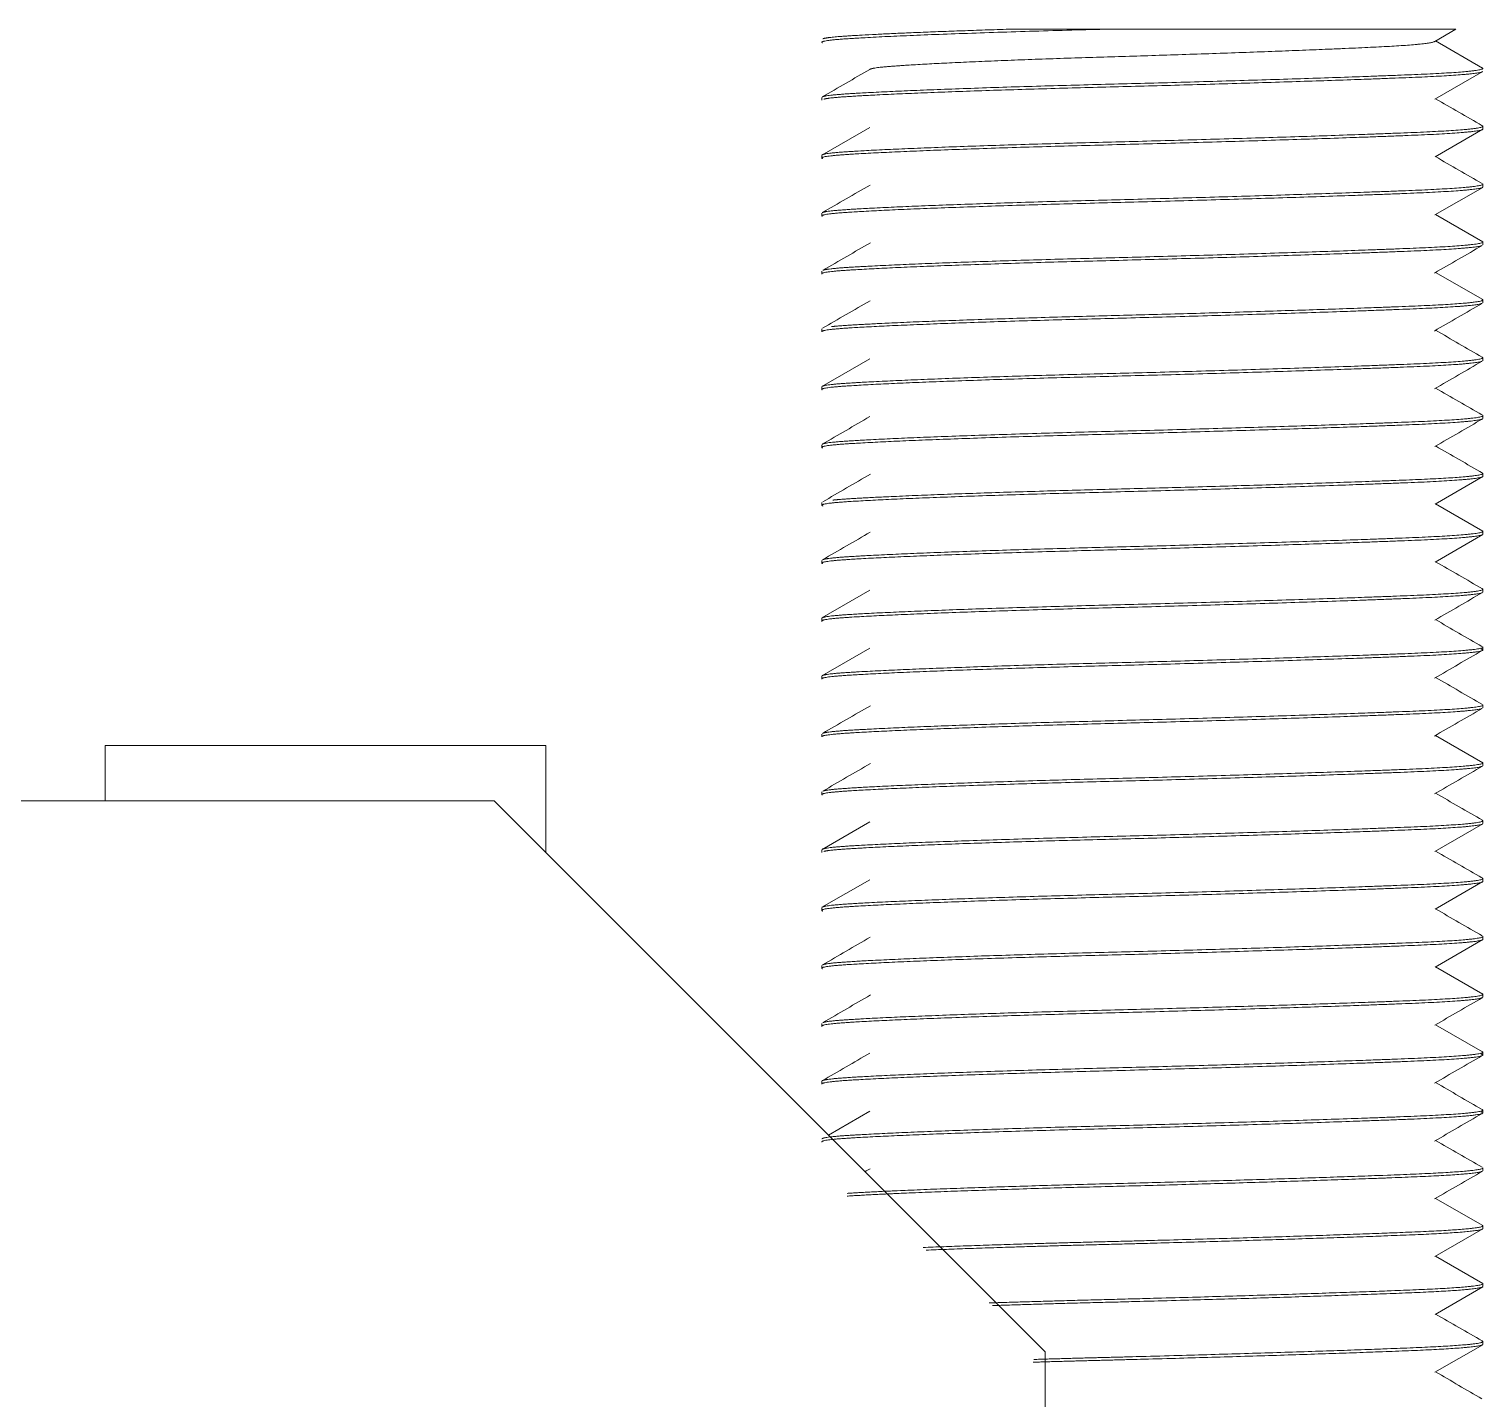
# Model space of a CAD drawing. Header units: millimetres. Extents: x 113490 to 142599, y -20467 to 115.
# Drawn here: x 135359.16 to 135385.54, y -6141.03 to -6116.18 of the extents above; entities that cross this region are included whole.
import ezdxf

# ---------------------------------------------------------------- set-up
doc = ezdxf.new("R2010")
doc.units = ezdxf.units.MM
doc.layers.add('DV1_0', color=7, linetype='Continuous')

msp = doc.modelspace()

# ---------------------------------------------------------------- linework, layer by layer
at = {"layer": 'DV1_0', "color": 7, "linetype": 'Continuous', "lineweight": 15}
for p, q in [((135376.999, -6116.18), (135378.764, -6116.18)), ((135385.056, -6116.18), (135378.764, -6116.18)), ((135384.67, -6116.404), (135385.056, -6116.181)), ((135385.54, -6116.888), (135384.687, -6116.394)), ((135384.675, -6117.451), (135385.542, -6116.949)), ((135373.545, -6117.421), (135373.545, -6117.471)), ((135374.414, -6117.963), (135373.547, -6118.465)), ((135384.676, -6118.5), (135385.543, -6117.998)), ((135385.545, -6117.996), (135385.545, -6117.946)), ((135373.545, -6118.471), (135373.545, -6118.521)), ((135384.674, -6119.552), (135385.541, -6119.051)), ((135385.545, -6119.046), (135385.545, -6118.996)), ((135373.545, -6119.521), (135373.545, -6119.571)), ((135385.542, -6120.039), (135384.687, -6119.544)), ((135385.545, -6120.096), (135385.545, -6120.046)), ((135373.545, -6120.571), (135373.545, -6120.621)), ((135385.542, -6121.089), (135384.687, -6120.595)), ((135385.545, -6121.146), (135385.545, -6121.096)), ((135373.545, -6121.621), (135373.545, -6121.671)), ((135374.414, -6122.164), (135373.547, -6122.665)), ((135385.545, -6122.196), (135385.545, -6122.146)), ((135373.545, -6122.671), (135373.545, -6122.721)), ((135385.545, -6123.246), (135385.545, -6123.196)), ((135373.545, -6123.721), (135373.545, -6123.771)), ((135384.676, -6124.8), (135385.543, -6124.299)), ((135385.545, -6124.296), (135385.545, -6124.246)), ((135373.545, -6124.771), (135373.545, -6124.821)), ((135385.543, -6125.29), (135384.686, -6124.794)), ((135385.545, -6125.346), (135385.545, -6125.296)), ((135384.676, -6125.85), (135385.543, -6125.349)), ((135373.545, -6125.821), (135373.545, -6125.871)), ((135385.545, -6126.396), (135385.545, -6126.346)), ((135374.414, -6126.363), (135373.547, -6126.864)), ((135373.545, -6126.871), (135373.545, -6126.921)), ((135374.416, -6127.412), (135373.548, -6127.913)), ((135385.545, -6127.446), (135385.545, -6127.396)), ((135373.545, -6127.921), (135373.545, -6127.971)), ((135385.545, -6128.496), (135385.545, -6128.446)), ((135373.545, -6128.971), (135373.545, -6129.021)), ((135385.543, -6129.49), (135384.686, -6128.995)), ((135360.536, -6129.18), (135368.536, -6129.18)), ((135360.536, -6129.18), (135360.536, -6130.18)), ((135368.536, -6131.117), (135368.536, -6129.18)), ((135385.545, -6129.546), (135385.545, -6129.496)), ((135373.545, -6130.021), (135373.545, -6130.071)), ((135367.598, -6130.18), (134373.692, -6130.18)), ((135377.598, -6140.18), (135367.598, -6130.18)), ((135374.416, -6130.562), (135373.549, -6131.063)), ((135385.545, -6130.596), (135385.545, -6130.546)), ((135384.673, -6131.102), (135385.541, -6130.601)), ((135373.545, -6131.071), (135373.545, -6131.121)), ((135374.414, -6131.613), (135373.547, -6132.114)), ((135385.545, -6131.646), (135385.545, -6131.596)), ((135384.676, -6132.15), (135385.543, -6131.648)), ((135373.545, -6132.121), (135373.545, -6132.171)), ((135385.545, -6132.696), (135385.545, -6132.646)), ((135384.676, -6133.2), (135385.542, -6132.699)), ((135373.545, -6133.171), (135373.545, -6133.221)), ((135385.543, -6133.69), (135384.686, -6133.194)), ((135385.545, -6133.746), (135385.545, -6133.696)), ((135373.545, -6134.221), (135373.545, -6134.271)), ((135385.54, -6134.738), (135384.687, -6134.244)), ((135385.545, -6134.796), (135385.545, -6134.746)), ((135373.545, -6135.271), (135373.545, -6135.321)), ((135374.414, -6135.813), (135373.665, -6136.246)), ((135385.545, -6135.846), (135385.545, -6135.796)), ((135385.545, -6136.896), (135385.545, -6136.846)), ((135385.542, -6137.889), (135384.687, -6137.395)), ((135384.674, -6138.452), (135385.542, -6137.95)), ((135385.545, -6137.946), (135385.545, -6137.896)), ((135385.542, -6138.939), (135384.687, -6138.444)), ((135384.676, -6139.5), (135385.543, -6138.998)), ((135385.545, -6138.996), (135385.545, -6138.946)), ((135384.675, -6140.551), (135385.542, -6140.05)), ((135385.545, -6140.046), (135385.545, -6139.996)), ((135377.598, -6140.18), (135377.598, -6149.58))]:
    msp.add_line(p, q, dxfattribs=at)
for points, weights, knots in [([(135373.557, -6116.43), (135373.468, -6116.39), (135374.002, -6116.355), (135375.329, -6116.267), (135378.764, -6116.18)], [0.934054680659, 0.941367301959, 1, 0.866025403784, 1], [0.993465271, 0.993465271, 0.993465271, 0.995454545, 0.995454545, 1, 1, 1]), ([(135373.564, -6116.355), (135373.641, -6116.328), (135374.002, -6116.305), (135374.893, -6116.246), (135376.999, -6116.18)], [0.943539393351, 0.959567449469, 1, 0.90591222949, 0.943976505854], [0.995551337, 0.995551337, 0.995551337, 0.996888464, 0.996888464, 1, 1, 1]), ([(135374.419, -6116.91), (135374.468, -6116.88), (135374.802, -6116.855), (135375.938, -6116.767), (135378.877, -6116.68), (135381.816, -6116.592), (135383.619, -6116.505), (135384.575, -6116.458), (135384.669, -6116.405)], [0.94124261157, 0.956492467926, 1, 0.866025403784, 1, 0.866025403784, 1, 0.924204716373, 0.934170840989], [0.98129043, 0.98129043, 0.98129043, 0.9827477, 0.9827477, 0.98723513, 0.98723513, 0.99172257, 0.99172257, 0.9942613, 0.9942613, 0.9942613]), ([(135373.553, -6117.41), (135373.606, -6117.381), (135374.002, -6117.355), (135375.329, -6117.267), (135378.764, -6117.18), (135382.199, -6117.092), (135384.306, -6117.005), (135385.692, -6116.947), (135385.529, -6116.882)], [0.940761018319, 0.955795124554, 1, 0.866025403784, 1, 0.866025403784, 1, 0.907682754736, 0.942590729982], [0.96884289, 0.96884289, 0.96884289, 0.97030477, 0.97030477, 0.97473539, 0.97473539, 0.979166, 0.979166, 0.98221899, 0.98221899, 0.98221899]), ([(135373.58, -6117.451), (135373.673, -6117.426), (135374.002, -6117.405), (135375.329, -6117.317), (135378.764, -6117.23), (135382.199, -6117.142), (135384.306, -6117.055), (135385.468, -6117.006), (135385.54, -6116.951)], [0.946469933917, 0.963037085539, 1, 0.866025403784, 1, 0.866025403784, 1, 0.921425778153, 0.935016914714], [0.96692775, 0.96692775, 0.96692775, 0.96818182, 0.96818182, 0.97272727, 0.97272727, 0.97727273, 0.97727273, 0.97993857, 0.97993857, 0.97993857]), ([(135373.559, -6118.531), (135373.462, -6118.49), (135374.002, -6118.455), (135375.329, -6118.367), (135378.764, -6118.28), (135382.199, -6118.192), (135384.306, -6118.105), (135385.481, -6118.056), (135385.542, -6118)], [0.933910759492, 0.940768889885, 1, 0.866025403784, 1, 0.866025403784, 1, 0.92065327699, 0.935293065308], [0.93889951, 0.93889951, 0.93889951, 0.94090909, 0.94090909, 0.94545455, 0.94545455, 0.95, 0.95, 0.95269205, 0.95269205, 0.95269205]), ([(135373.548, -6118.463), (135373.585, -6118.432), (135374.002, -6118.405), (135375.329, -6118.317), (135378.764, -6118.23), (135382.199, -6118.142), (135384.306, -6118.055), (135385.688, -6117.997), (135385.53, -6117.932)], [0.939349105633, 0.953615094139, 1, 0.866025403784, 1, 0.866025403784, 1, 0.907909508112, 0.942420012767], [0.9421871, 0.9421871, 0.9421871, 0.94372108, 0.94372108, 0.9481517, 0.9481517, 0.95258231, 0.95258231, 0.95562779, 0.95562779, 0.95562779]), ([(135373.552, -6119.578), (135373.487, -6119.539), (135374.002, -6119.505), (135375.329, -6119.417), (135378.764, -6119.33), (135382.199, -6119.242), (135384.306, -6119.155), (135385.457, -6119.107), (135385.539, -6119.052)], [0.93460906882, 0.943353703163, 1, 0.866025403784, 1, 0.866025403784, 1, 0.92211291563, 0.934786252161], [0.91171448, 0.91171448, 0.91171448, 0.91363636, 0.91363636, 0.91818182, 0.91818182, 0.92272727, 0.92272727, 0.92536981, 0.92536981, 0.92536981]), ([(135373.555, -6119.509), (135373.615, -6119.48), (135374.002, -6119.455), (135375.329, -6119.367), (135378.764, -6119.28), (135382.199, -6119.192), (135384.306, -6119.105), (135385.612, -6119.05), (135385.541, -6118.989)], [0.941454400146, 0.956792663151, 1, 0.866025403784, 1, 0.866025403784, 1, 0.912547273733, 0.939265137228], [0.9157085, 0.9157085, 0.9157085, 0.91713739, 0.91713739, 0.921568, 0.921568, 0.92599862, 0.92599862, 0.92889073, 0.92889073, 0.92889073]), ([(135373.547, -6120.624), (135373.51, -6120.587), (135374.002, -6120.555), (135375.329, -6120.467), (135378.764, -6120.38), (135382.199, -6120.292), (135384.306, -6120.205), (135385.412, -6120.159), (135385.532, -6120.106)], [0.935417002949, 0.945703550235, 1, 0.866025403784, 1, 0.866025403784, 1, 0.924933182187, 0.933987194677], [0.88452148, 0.88452148, 0.88452148, 0.88636364, 0.88636364, 0.89090909, 0.89090909, 0.89545455, 0.89545455, 0.89800139, 0.89800139, 0.89800139]), ([(135373.565, -6120.555), (135373.641, -6120.528), (135374.002, -6120.505), (135375.329, -6120.417), (135378.764, -6120.33), (135382.199, -6120.242), (135384.306, -6120.155), (135385.615, -6120.1), (135385.541, -6120.038)], [0.943575641735, 0.959613130463, 1, 0.866025403784, 1, 0.866025403784, 1, 0.91235582169, 0.939382666225], [0.88921808, 0.88921808, 0.88921808, 0.89055369, 0.89055369, 0.89498431, 0.89498431, 0.89941493, 0.89941493, 0.90231337, 0.90231337, 0.90231337]), ([(135373.547, -6121.674), (135373.514, -6121.637), (135374.002, -6121.605), (135375.329, -6121.517), (135378.764, -6121.43), (135382.199, -6121.342), (135384.306, -6121.255), (135385.392, -6121.21), (135385.527, -6121.158)], [0.935577878444, 0.946121258119, 1, 0.866025403784, 1, 0.866025403784, 1, 0.92618059583, 0.933709515685], [0.85726293, 0.85726293, 0.85726293, 0.85909091, 0.85909091, 0.86363636, 0.86363636, 0.86818182, 0.86818182, 0.87068634, 0.87068634, 0.87068634]), ([(135373.72, -6121.578), (135373.829, -6121.566), (135374.002, -6121.555), (135375.329, -6121.467), (135378.764, -6121.38), (135382.199, -6121.292), (135384.306, -6121.205), (135385.679, -6121.148), (135385.532, -6121.083)], [0.966249640815, 0.980198004008, 1, 0.866025403784, 1, 0.866025403784, 1, 0.908463633632, 0.94200928437], [0.86331514, 0.86331514, 0.86331514, 0.86397, 0.86397, 0.86840062, 0.86840062, 0.87283123, 0.87283123, 0.87585839, 0.87585839, 0.87585839]), ([(135373.548, -6122.664), (135373.585, -6122.632), (135374.002, -6122.605), (135375.329, -6122.517), (135378.764, -6122.43), (135382.199, -6122.342), (135384.306, -6122.255), (135385.699, -6122.197), (135385.528, -6122.131)], [0.93930895393, 0.953549715117, 1, 0.866025403784, 1, 0.866025403784, 1, 0.907274261859, 0.94290214831], [0.83585017, 0.83585017, 0.83585017, 0.83738631, 0.83738631, 0.84181693, 0.84181693, 0.84624754, 0.84624754, 0.84931403, 0.84931403, 0.84931403]), ([(135373.55, -6122.727), (135373.492, -6122.688), (135374.002, -6122.655), (135375.329, -6122.567), (135378.764, -6122.48), (135382.199, -6122.392), (135384.306, -6122.305), (135385.407, -6122.259), (135385.531, -6122.206)], [0.934768545125, 0.943857940206, 1, 0.866025403784, 1, 0.866025403784, 1, 0.925238167009, 0.933915013142], [0.82991341, 0.82991341, 0.82991341, 0.83181818, 0.83181818, 0.83636364, 0.83636364, 0.84090909, 0.84090909, 0.84344559, 0.84344559, 0.84344559]), ([(135373.553, -6123.711), (135373.605, -6123.681), (135374.002, -6123.655), (135375.329, -6123.567), (135378.764, -6123.48), (135382.199, -6123.392), (135384.306, -6123.305), (135385.629, -6123.25), (135385.54, -6123.187)], [0.940729560589, 0.955748829838, 1, 0.866025403784, 1, 0.866025403784, 1, 0.911503475613, 0.939919187572], [0.80933921, 0.80933921, 0.80933921, 0.81080262, 0.81080262, 0.81523323, 0.81523323, 0.81966385, 0.81966385, 0.82259048, 0.82259048, 0.82259048]), ([(135373.559, -6123.781), (135373.462, -6123.74), (135374.002, -6123.705), (135375.329, -6123.617), (135378.764, -6123.53), (135382.199, -6123.442), (135384.306, -6123.355), (135385.443, -6123.307), (135385.537, -6123.253)], [0.93390975756, 0.940764562018, 1, 0.866025403784, 1, 0.866025403784, 1, 0.922984539313, 0.934513942389], [0.80253573, 0.80253573, 0.80253573, 0.80454545, 0.80454545, 0.80909091, 0.80909091, 0.81363636, 0.81363636, 0.81624932, 0.81624932, 0.81624932]), ([(135373.745, -6124.726), (135373.848, -6124.715), (135374.002, -6124.705), (135375.329, -6124.617), (135378.764, -6124.53), (135382.199, -6124.442), (135384.306, -6124.355), (135385.605, -6124.301), (135385.542, -6124.239)], [0.969334210237, 0.982338959679, 1, 0.866025403784, 1, 0.866025403784, 1, 0.912970810943, 0.939009023645], [0.78363486, 0.78363486, 0.78363486, 0.78421893, 0.78421893, 0.78864954, 0.78864954, 0.79308016, 0.79308016, 0.79595826, 0.79595826, 0.79595826]), ([(135373.562, -6124.833), (135373.453, -6124.791), (135374.002, -6124.755), (135375.329, -6124.667), (135378.764, -6124.58), (135382.199, -6124.492), (135384.306, -6124.405), (135385.474, -6124.356), (135385.541, -6124.3)], [0.933700019724, 0.939798095358, 1, 0.866025403784, 1, 0.866025403784, 1, 0.921036867031, 0.935153714064], [0.77523021, 0.77523021, 0.77523021, 0.77727273, 0.77727273, 0.78181818, 0.78181818, 0.78636364, 0.78636364, 0.78904268, 0.78904268, 0.78904268]), ([(135373.56, -6125.807), (135373.629, -6125.779), (135374.002, -6125.755), (135375.329, -6125.667), (135378.764, -6125.58), (135382.199, -6125.492), (135384.306, -6125.405), (135385.663, -6125.348), (135385.535, -6125.284)], [0.942580918485, 0.958329672037, 1, 0.866025403784, 1, 0.866025403784, 1, 0.909439909267, 0.941307954393], [0.75625717, 0.75625717, 0.75625717, 0.75763523, 0.75763523, 0.76206585, 0.76206585, 0.76649646, 0.76649646, 0.76949134, 0.76949134, 0.76949134]), ([(135373.557, -6125.88), (135373.468, -6125.84), (135374.002, -6125.805), (135375.329, -6125.717), (135378.764, -6125.63), (135382.199, -6125.542), (135384.306, -6125.455), (135385.478, -6125.406), (135385.541, -6125.35)], [0.934051770002, 0.941355624956, 1, 0.866025403784, 1, 0.866025403784, 1, 0.920807291095, 0.935236586971], [0.74801033, 0.74801033, 0.74801033, 0.75, 0.75, 0.75454545, 0.75454545, 0.75909091, 0.75909091, 0.76177774, 0.76177774, 0.76177774]), ([(135373.549, -6126.863), (135373.588, -6126.832), (135374.002, -6126.805), (135375.329, -6126.717), (135378.764, -6126.63), (135382.199, -6126.542), (135384.306, -6126.455), (135385.703, -6126.397), (135385.527, -6126.331)], [0.939523839461, 0.953897229977, 1, 0.866025403784, 1, 0.866025403784, 1, 0.907043390267, 0.943080358976], [0.7295269, 0.7295269, 0.7295269, 0.73105154, 0.73105154, 0.73548216, 0.73548216, 0.73991277, 0.73991277, 0.7429869, 0.7429869, 0.7429869]), ([(135373.55, -6126.927), (135373.494, -6126.888), (135374.002, -6126.855), (135375.329, -6126.767), (135378.764, -6126.68), (135382.199, -6126.592), (135384.306, -6126.505), (135385.445, -6126.457), (135385.537, -6126.403)], [0.934839138405, 0.944073807042, 1, 0.866025403784, 1, 0.866025403784, 1, 0.922874719936, 0.934547002887], [0.72082982, 0.72082982, 0.72082982, 0.72272727, 0.72272727, 0.72727273, 0.72727273, 0.73181818, 0.73181818, 0.73443487, 0.73443487, 0.73443487]), ([(135373.55, -6127.912), (135373.596, -6127.881), (135374.002, -6127.855), (135375.329, -6127.767), (135378.764, -6127.68), (135382.199, -6127.592), (135384.306, -6127.505), (135385.65, -6127.449), (135385.537, -6127.386)], [0.940098088368, 0.954798727138, 1, 0.866025403784, 1, 0.866025403784, 1, 0.910256466836, 0.940743215714], [0.70297302, 0.70297302, 0.70297302, 0.70446785, 0.70446785, 0.70889846, 0.70889846, 0.71332908, 0.71332908, 0.71629695, 0.71629695, 0.71629695]), ([(135373.547, -6127.974), (135373.513, -6127.937), (135374.002, -6127.905), (135375.329, -6127.817), (135378.764, -6127.73), (135382.199, -6127.642), (135384.306, -6127.555), (135385.782, -6127.493), (135385.506, -6127.425)], [0.93554962901, 0.946048878214, 1, 0.866025403784, 1, 0.866025403784, 1, 0.90228664106, 0.947106281435], [0.69362411, 0.69362411, 0.69362411, 0.69545455, 0.69545455, 0.7, 0.7, 0.70454545, 0.70454545, 0.70786065, 0.70786065, 0.70786065]), ([(135373.561, -6128.957), (135373.633, -6128.929), (135374.002, -6128.905), (135375.329, -6128.817), (135378.764, -6128.73), (135382.199, -6128.642), (135384.306, -6128.555), (135385.601, -6128.501), (135385.542, -6128.44)], [0.94284236783, 0.958673231164, 1, 0.866025403784, 1, 0.866025403784, 1, 0.913243912617, 0.938846718795], [0.67651746, 0.67651746, 0.67651746, 0.67788416, 0.67788416, 0.68231477, 0.68231477, 0.68674539, 0.68674539, 0.68961446, 0.68961446, 0.68961446]), ([(135373.547, -6129.024), (135373.511, -6128.987), (135374.002, -6128.955), (135375.329, -6128.867), (135378.764, -6128.78), (135382.199, -6128.692), (135384.306, -6128.605), (135385.393, -6128.559), (135385.528, -6128.507)], [0.935451846914, 0.945795179535, 1, 0.866025403784, 1, 0.866025403784, 1, 0.926121506688, 0.933721620936], [0.66634277, 0.66634277, 0.66634277, 0.66818182, 0.66818182, 0.67272727, 0.67272727, 0.67727273, 0.67727273, 0.67977926, 0.67977926, 0.67977926]), ([(135373.563, -6130.006), (135373.637, -6129.979), (135374.002, -6129.955), (135375.329, -6129.867), (135378.764, -6129.78), (135382.199, -6129.692), (135384.306, -6129.605), (135385.646, -6129.549), (135385.538, -6129.486)], [0.943212962527, 0.959152478095, 1, 0.866025403784, 1, 0.866025403784, 1, 0.910499596591, 0.940578911079], [0.64994961, 0.64994961, 0.64994961, 0.65130046, 0.65130046, 0.65573108, 0.65573108, 0.66016169, 0.66016169, 0.66312152, 0.66312152, 0.66312152]), ([(135373.553, -6130.078), (135373.483, -6130.039), (135374.002, -6130.005), (135375.329, -6129.917), (135378.764, -6129.83), (135382.199, -6129.742), (135384.306, -6129.655), (135385.416, -6129.609), (135385.532, -6129.556)], [0.934477912325, 0.942919794707, 1, 0.866025403784, 1, 0.866025403784, 1, 0.924715038916, 0.934040526761], [0.63897249, 0.63897249, 0.63897249, 0.64090909, 0.64090909, 0.64545455, 0.64545455, 0.65, 0.65, 0.65255425, 0.65255425, 0.65255425]), ([(135373.55, -6131.062), (135373.595, -6131.031), (135374.002, -6131.005), (135375.329, -6130.917), (135378.764, -6130.83), (135382.199, -6130.742), (135384.306, -6130.655), (135385.7, -6130.597), (135385.528, -6130.531)], [0.940035433601, 0.954702188343, 1, 0.866025403784, 1, 0.866025403784, 1, 0.907200758722, 0.942958712987], [0.62321875, 0.62321875, 0.62321875, 0.62471677, 0.62471677, 0.62914739, 0.62914739, 0.633578, 0.633578, 0.63664693, 0.63664693, 0.63664693]), ([(135373.582, -6131.1), (135373.677, -6131.076), (135374.002, -6131.055), (135375.329, -6130.967), (135378.764, -6130.88), (135382.199, -6130.792), (135384.306, -6130.705), (135385.453, -6130.657), (135385.539, -6130.602)], [0.946888185543, 0.963500095347, 1, 0.866025403784, 1, 0.866025403784, 1, 0.92237549491, 0.934701830661], [0.612398, 0.612398, 0.612398, 0.61363636, 0.61363636, 0.61818182, 0.61818182, 0.62272727, 0.62272727, 0.6253609, 0.6253609, 0.6253609]), ([(135373.549, -6132.113), (135373.589, -6132.082), (135374.002, -6132.055), (135375.329, -6131.967), (135378.764, -6131.88), (135382.199, -6131.792), (135384.306, -6131.705), (135385.672, -6131.648), (135385.533, -6131.584)], [0.939621812094, 0.954053767343, 1, 0.866025403784, 1, 0.866025403784, 1, 0.908901691805, 0.941691075612], [0.59661361, 0.59661361, 0.59661361, 0.59813308, 0.59813308, 0.60256369, 0.60256369, 0.60699431, 0.60699431, 0.61000698, 0.61000698, 0.61000698]), ([(135373.561, -6132.182), (135373.455, -6132.141), (135374.002, -6132.105), (135375.329, -6132.017), (135378.764, -6131.93), (135382.199, -6131.842), (135384.306, -6131.755), (135385.479, -6131.706), (135385.542, -6131.65)], [0.933746043408, 0.940021593866, 1, 0.866025403784, 1, 0.866025403784, 1, 0.920771055643, 0.935249811122], [0.5843287, 0.5843287, 0.5843287, 0.58636364, 0.58636364, 0.59090909, 0.59090909, 0.59545455, 0.59545455, 0.5981426, 0.5981426, 0.5981426]), ([(135373.558, -6133.158), (135373.624, -6133.13), (135374.002, -6133.105), (135375.329, -6133.017), (135378.764, -6132.93), (135382.199, -6132.842), (135384.306, -6132.755), (135385.603, -6132.701), (135385.542, -6132.639)], [0.942164850857, 0.957773108412, 1, 0.866025403784, 1, 0.866025403784, 1, 0.913075289833, 0.938946668642], [0.57015292, 0.57015292, 0.57015292, 0.57154939, 0.57154939, 0.57598, 0.57598, 0.58041062, 0.58041062, 0.58328527, 0.58328527, 0.58328527]), ([(135373.555, -6133.23), (135373.475, -6133.189), (135374.002, -6133.155), (135375.329, -6133.067), (135378.764, -6132.98), (135382.199, -6132.892), (135384.306, -6132.805), (135385.473, -6132.756), (135385.541, -6132.701)], [0.934226060047, 0.942028220982, 1, 0.866025403784, 1, 0.866025403784, 1, 0.921123300453, 0.935122920853], [0.55712406, 0.55712406, 0.55712406, 0.55909091, 0.55909091, 0.56363636, 0.56363636, 0.56818182, 0.56818182, 0.57085793, 0.57085793, 0.57085793]), ([(135373.565, -6134.205), (135373.641, -6134.178), (135374.002, -6134.155), (135375.329, -6134.067), (135378.764, -6133.98), (135382.199, -6133.892), (135384.306, -6133.805), (135385.629, -6133.75), (135385.54, -6133.687)], [0.943546270571, 0.959576122328, 1, 0.866025403784, 1, 0.866025403784, 1, 0.911520502807, 0.939908257237], [0.54362885, 0.54362885, 0.54362885, 0.54496569, 0.54496569, 0.54939631, 0.54939631, 0.55382692, 0.55382692, 0.55675299, 0.55675299, 0.55675299]), ([(135373.549, -6134.276), (135373.501, -6134.238), (135374.002, -6134.205), (135375.329, -6134.117), (135378.764, -6134.03), (135382.199, -6133.942), (135384.306, -6133.855), (135385.432, -6133.808), (135385.535, -6133.754)], [0.935065739208, 0.944739910542, 1, 0.866025403784, 1, 0.866025403784, 1, 0.923694365367, 0.934308938613], [0.52994333, 0.52994333, 0.52994333, 0.53181818, 0.53181818, 0.53636364, 0.53636364, 0.54090909, 0.54090909, 0.54349797, 0.54349797, 0.54349797]), ([(135373.547, -6135.324), (135373.515, -6135.287), (135374.002, -6135.255), (135375.329, -6135.167), (135378.764, -6135.08), (135382.199, -6134.992), (135384.306, -6134.905), (135385.775, -6134.844), (135385.508, -6134.775)], [0.93562264502, 0.946235146384, 1, 0.866025403784, 1, 0.866025403784, 1, 0.902713567653, 0.946717352797], [0.50272133, 0.50272133, 0.50272133, 0.50454545, 0.50454545, 0.50909091, 0.50909091, 0.51363636, 0.51363636, 0.51693707, 0.51693707, 0.51693707]), ([(135373.553, -6135.26), (135373.606, -6135.231), (135374.002, -6135.205), (135375.329, -6135.117), (135378.764, -6135.03), (135382.199, -6134.942), (135384.306, -6134.855), (135385.692, -6134.797), (135385.53, -6134.732)], [0.940792229038, 0.955840962974, 1, 0.866025403784, 1, 0.866025403784, 1, 0.907707253541, 0.942572211447], [0.51692164, 0.51692164, 0.51692164, 0.518382, 0.518382, 0.52281262, 0.52281262, 0.52724323, 0.52724323, 0.53029541, 0.53029541, 0.53029541]), ([(135373.548, -6136.375), (135373.506, -6136.337), (135374.002, -6136.305), (135375.329, -6136.217), (135378.764, -6136.13), (135382.199, -6136.042), (135384.306, -6135.955), (135385.775, -6135.894), (135385.508, -6135.825)], [0.935258589391, 0.945278342331, 1, 0.866025403784, 1, 0.866025403784, 1, 0.902711539437, 0.94671918763], [0.47541615, 0.47541615, 0.47541615, 0.47727273, 0.47727273, 0.48181818, 0.48181818, 0.48636364, 0.48636364, 0.48966441, 0.48966441, 0.48966441]), ([(135373.548, -6136.313), (135373.585, -6136.282), (135374.002, -6136.255), (135375.329, -6136.167), (135378.764, -6136.08), (135382.199, -6135.992), (135384.306, -6135.905), (135385.689, -6135.847), (135385.53, -6135.782)], [0.939342569449, 0.953604465416, 1, 0.866025403784, 1, 0.866025403784, 1, 0.907878494719, 0.942443271389], [0.49026398, 0.49026398, 0.49026398, 0.49179831, 0.49179831, 0.49622892, 0.49622892, 0.50065954, 0.50065954, 0.50370605, 0.50370605, 0.50370605]), ([(135374.002, -6137.305), (135375.329, -6137.217), (135378.764, -6137.13), (135382.199, -6137.042), (135384.306, -6136.955), (135385.612, -6136.9), (135385.541, -6136.839)], [1, 0.866025403784, 1, 0.866025403784, 1, 0.912519834205, 0.939281914682], [0.46521462, 0.46521462, 0.46521462, 0.46964523, 0.46964523, 0.47407585, 0.47407585, 0.47696887, 0.47696887, 0.47696887]), ([(135374.002, -6137.355), (135375.329, -6137.267), (135378.764, -6137.18), (135382.199, -6137.092), (135384.306, -6137.005), (135385.425, -6136.958), (135385.534, -6136.905)], [1, 0.866025403784, 1, 0.866025403784, 1, 0.924125294751, 0.934191821038], [0.45, 0.45, 0.45, 0.45454545, 0.45454545, 0.45909091, 0.45909091, 0.46166517, 0.46166517, 0.46166517]), ([(135375.384, -6138.287), (135376.807, -6138.229), (135378.764, -6138.18), (135382.199, -6138.092), (135384.306, -6138.005), (135385.615, -6137.95), (135385.541, -6137.888)], [0.935952354896, 0.918979904165, 1, 0.866025403784, 1, 0.912383962252, 0.939365322631], [0.44038216, 0.44038216, 0.44038216, 0.44306154, 0.44306154, 0.44749216, 0.44749216, 0.45038967, 0.45038967, 0.45038967]), ([(135375.437, -6138.335), (135376.847, -6138.278), (135378.764, -6138.23), (135382.199, -6138.142), (135384.306, -6138.055), (135385.462, -6138.007), (135385.54, -6137.951)], [0.935345241661, 0.920512680419, 1, 0.866025403784, 1, 0.921819816809, 0.934882917292], [0.424575903, 0.424575903, 0.424575903, 0.427272727, 0.427272727, 0.431818182, 0.431818182, 0.434470658, 0.434470658, 0.434470658]), ([(135376.585, -6139.293), (135377.603, -6139.259), (135378.764, -6139.23), (135382.199, -6139.142), (135384.306, -6139.055), (135385.679, -6138.998), (135385.532, -6138.933)], [0.93748555689, 0.950322365989, 1, 0.866025403784, 1, 0.908497218785, 0.941984685074], [0.41483498, 0.41483498, 0.41483498, 0.416477847, 0.416477847, 0.420908463, 0.420908463, 0.423934511, 0.423934511, 0.423934511]), ([(135376.645, -6139.341), (135377.638, -6139.308), (135378.764, -6139.28), (135382.199, -6139.192), (135384.306, -6139.105), (135385.481, -6139.056), (135385.542, -6139)], [0.938252823929, 0.951748272794, 1, 0.866025403784, 1, 0.920644715726, 0.935296225577], [0.398362928, 0.398362928, 0.398362928, 0.4, 0.4, 0.404545455, 0.404545455, 0.4072378, 0.4072378, 0.4072378]), ([(135377.384, -6140.368), (135378.053, -6140.348), (135378.764, -6140.33), (135382.199, -6140.242), (135384.306, -6140.155), (135385.465, -6140.106), (135385.54, -6140.051)], [0.952312517917, 0.968968821392, 1, 0.866025403784, 1, 0.921602351863, 0.934956295551], [0.371674455, 0.371674455, 0.371674455, 0.372727273, 0.372727273, 0.377272727, 0.377272727, 0.379932582, 0.379932582, 0.379932582]), ([(135377.393, -6140.318), (135378.058, -6140.298), (135378.764, -6140.28), (135382.199, -6140.192), (135384.306, -6140.105), (135385.699, -6140.047), (135385.528, -6139.981)], [0.952528909823, 0.969169831737, 1, 0.866025403784, 1, 0.907258412543, 0.942914331584], [0.388874584, 0.388874584, 0.388874584, 0.389894155, 0.389894155, 0.39432477, 0.39432477, 0.397391787, 0.397391787, 0.397391787])]:
    msp.add_rational_spline(points, weights, degree=2, knots=knots, dxfattribs=at)
for points in [[(135374.418, -6116.91), (135374.129, -6117.077), (135373.84, -6117.244), (135373.551, -6117.411)], [(135385.53, -6117.932), (135385.248, -6117.77), (135384.967, -6117.607), (135384.686, -6117.444)], [(135385.53, -6118.982), (135385.248, -6118.819), (135384.967, -6118.657), (135384.686, -6118.494)], [(135374.42, -6119.009), (135374.131, -6119.176), (135373.842, -6119.343), (135373.553, -6119.51)], [(135374.43, -6120.055), (135374.141, -6120.222), (135373.852, -6120.389), (135373.562, -6120.556)], [(135384.667, -6120.606), (135384.956, -6120.439), (135385.245, -6120.272), (135385.533, -6120.105)], [(135374.421, -6121.108), (135374.132, -6121.275), (135373.844, -6121.442), (135373.555, -6121.609)], [(135384.663, -6121.658), (135384.952, -6121.491), (135385.241, -6121.324), (135385.53, -6121.157)], [(135385.532, -6122.133), (135385.25, -6121.97), (135384.968, -6121.807), (135384.687, -6121.644)], [(135384.666, -6122.707), (135384.955, -6122.539), (135385.244, -6122.372), (135385.533, -6122.205)], [(135385.527, -6123.181), (135385.247, -6123.019), (135384.967, -6122.857), (135384.686, -6122.695)], [(135374.418, -6123.21), (135374.129, -6123.378), (135373.839, -6123.545), (135373.55, -6123.712)], [(135384.672, -6123.753), (135384.961, -6123.586), (135385.25, -6123.419), (135385.54, -6123.252)], [(135385.54, -6124.237), (135385.256, -6124.073), (135384.971, -6123.909), (135384.687, -6123.744)], [(135374.428, -6124.255), (135374.139, -6124.422), (135373.85, -6124.589), (135373.561, -6124.757)], [(135374.425, -6125.306), (135374.136, -6125.474), (135373.847, -6125.641), (135373.558, -6125.808)], [(135385.535, -6126.335), (135385.252, -6126.171), (135384.969, -6126.008), (135384.687, -6125.844)], [(135384.672, -6126.903), (135384.961, -6126.736), (135385.25, -6126.569), (135385.539, -6126.402)], [(135385.527, -6127.381), (135385.247, -6127.219), (135384.966, -6127.057), (135384.686, -6126.895)], [(135384.665, -6127.957), (135384.954, -6127.79), (135385.243, -6127.623), (135385.532, -6127.456)], [(135385.537, -6128.435), (135385.253, -6128.272), (135384.97, -6128.108), (135384.687, -6127.944)], [(135374.426, -6128.456), (135374.137, -6128.623), (135373.848, -6128.79), (135373.559, -6128.958)], [(135384.663, -6129.008), (135384.952, -6128.841), (135385.241, -6128.674), (135385.53, -6128.507)], [(135374.428, -6129.505), (135374.139, -6129.672), (135373.85, -6129.839), (135373.561, -6130.007)], [(135384.667, -6130.056), (135384.957, -6129.889), (135385.246, -6129.721), (135385.535, -6129.554)], [(135385.538, -6130.536), (135385.255, -6130.372), (135384.971, -6130.208), (135384.687, -6130.044)], [(135385.528, -6131.581), (135385.247, -6131.419), (135384.967, -6131.257), (135384.686, -6131.095)], [(135385.533, -6132.633), (135385.251, -6132.47), (135384.968, -6132.307), (135384.686, -6132.144)], [(135374.423, -6132.657), (135374.134, -6132.825), (135373.845, -6132.992), (135373.556, -6133.159)], [(135374.429, -6133.705), (135374.141, -6133.872), (135373.852, -6134.039), (135373.563, -6134.206)], [(135384.67, -6134.254), (135384.959, -6134.087), (135385.248, -6133.92), (135385.537, -6133.753)], [(135374.418, -6134.76), (135374.129, -6134.927), (135373.84, -6135.094), (135373.551, -6135.261)], [(135384.664, -6135.308), (135384.953, -6135.14), (135385.242, -6134.973), (135385.531, -6134.806)], [(135385.53, -6135.782), (135385.248, -6135.62), (135384.967, -6135.457), (135384.686, -6135.295)], [(135384.664, -6136.358), (135384.953, -6136.191), (135385.242, -6136.023), (135385.531, -6135.856)], [(135385.53, -6136.832), (135385.248, -6136.67), (135384.967, -6136.507), (135384.686, -6136.344)], [(135374.42, -6136.859), (135374.39, -6136.876), (135374.36, -6136.894), (135374.33, -6136.911)], [(135384.669, -6137.405), (135384.958, -6137.238), (135385.248, -6137.071), (135385.537, -6136.903)], [(135385.532, -6139.983), (135385.25, -6139.82), (135384.968, -6139.657), (135384.686, -6139.494)], [(135385.527, -6141.031), (135385.247, -6140.869), (135384.966, -6140.707), (135384.686, -6140.545)]]:
    msp.add_open_spline(points, degree=3, dxfattribs=at)

doc.saveas('drawing.dxf')
